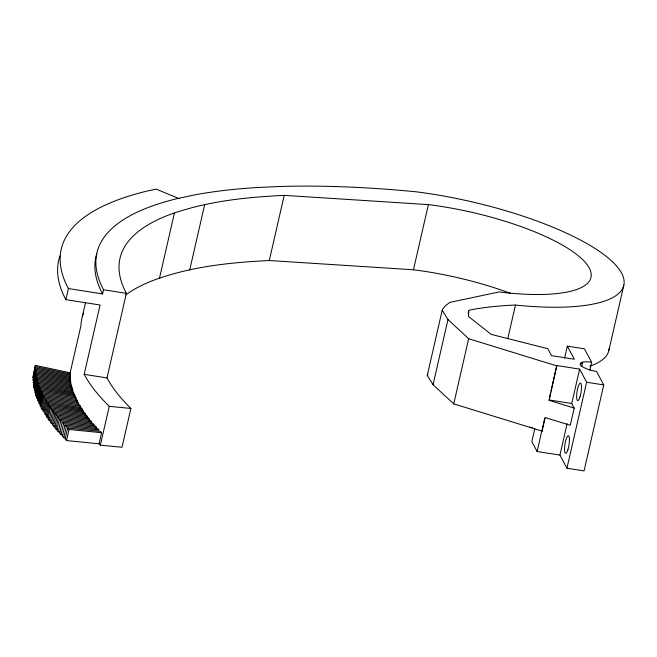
<?xml version="1.0" encoding="UTF-8"?>
<svg xmlns="http://www.w3.org/2000/svg" width="657" height="657" viewBox="0 0 657 657"><rect width="100%" height="100%" fill="white"/><g stroke="black" fill="none" stroke-linecap="round" stroke-linejoin="round"><path stroke-width="0.99" d="M35.388 365.382L32.932 377.734L35.388 365.382L70.151 372.806L69.798 375.829M35.552 367.895L33.088 380.247L35.552 367.895L70.299 375.155L69.954 378.177M35.708 370.408L33.252 382.752L35.708 370.408L70.447 377.504L69.888 381.446M35.872 372.913L33.408 385.265L35.872 372.913L70.603 379.845L70.25 382.867M36.036 375.426L33.491 386.521L33.836 387.827L36.373 376.732L36.036 375.426L70.751 382.193L71.071 383.417L36.373 376.732M36.718 378.038L34.18 389.133L34.525 390.439L37.063 379.344L36.718 378.038L71.391 384.641L71.293 387.704M37.408 380.649L34.862 391.744L35.207 393.05L37.745 381.963L37.408 380.649L72.032 387.08L71.933 390.151M38.09 383.269L35.552 394.356L35.897 395.662L38.434 384.575L38.09 383.269L72.672 389.519L72.574 392.59M38.779 385.881L36.234 396.976L36.841 398.323L39.379 387.236L38.779 385.881L73.313 391.966L73.839 393.141L73.42 394.988M39.987 388.583L37.449 399.678L38.049 401.033L40.586 389.938L39.987 388.583L74.364 394.315L74.89 395.489L74.471 397.345M41.194 391.293L38.656 402.38L39.256 403.735L41.802 392.64L41.194 391.293L75.415 396.672L76.023 398.019L75.596 399.867M42.401 393.995L39.863 405.09L40.463 406.437L43.009 395.342L42.401 393.995L76.623 399.374L77.23 400.729L76.803 402.577M78.273 405.32L78.7 403.472L77.838 402.076L43.608 396.697L41.071 407.792L41.933 409.188L43.945 409.5M99.076 443.812L101.613 432.717L100.332 431.353L67.679 428.019L65.142 439.106L66.513 440.568L99.076 443.812L100.357 445.175L122.005 447.269L130.899 408.449L109.251 406.346A510.095 144.023 12.9 0 1 84.186 374.342L100.061 305.012L65.84 299.633L68.385 288.546A545.68 154.066 12.9 0 1 146.618 191.171L156.202 189.117L179.18 198.685M41.933 409.188L44.471 398.093L43.608 396.697M45.341 399.489L42.795 410.576L43.658 411.972L46.204 400.877L45.341 399.489L79.563 404.868L80.425 406.256L79.998 408.104M81.616 410.707L82.035 408.859L81.287 407.652L47.066 402.273L44.52 413.368L45.382 414.756L47.394 415.06M45.382 414.756L47.928 403.661L47.066 402.273M83.119 413.13L83.538 411.282L82.79 410.075L48.79 405.057L46.253 416.152L47.115 417.54L49.103 417.827M47.115 417.54L49.653 406.453L48.79 405.057M84.909 415.684L85.336 413.836L84.293 412.497L50.515 407.841L47.977 418.936L49.094 420.365L51.074 420.636M49.094 420.365L51.632 409.27L50.515 407.841M87.003 418.353L87.43 416.505L86.379 415.167L52.757 410.699L50.211 421.794L51.328 423.223L53.365 423.486M51.328 423.223L53.874 412.128L52.757 410.699M89.097 421.022L89.516 419.174L88.473 417.836L54.991 413.557L52.453 424.652L53.57 426.081L55.59 426.336M53.57 426.081L56.108 414.986L54.991 413.557M91.183 423.691L91.61 421.843L90.559 420.505L57.225 416.415L54.687 427.51L55.804 428.931L57.824 429.177M55.804 428.931L58.342 417.844L57.225 416.415M82.314 316.699L85.517 302.721M93.508 426.393L93.935 424.545L92.653 423.174L59.467 419.273L56.921 430.36L58.292 431.821L60.304 432.051M70.151 372.806L80.951 325.667A510.095 144.023 12.9 0 1 83.546 312.855M69.88 377.003L70.299 375.155M70.028 379.352L70.447 377.504M58.292 431.821L60.838 420.726L59.467 419.273M69.962 382.62L70.603 379.845M96.07 429.111L96.497 427.264L95.216 425.9L62.201 422.188L59.664 433.283L61.035 434.737L63.031 434.959M61.035 434.737L63.573 423.642L62.201 422.188M64.944 425.104L66.316 426.557L99.059 429.99L97.778 428.627L64.944 425.104L62.399 436.199L63.77 437.652L65.757 437.858M63.77 437.652L66.316 426.557M66.513 440.568L69.051 429.473L67.679 428.019M68.385 288.546L102.607 293.925L103.56 289.762A510.095 144.023 12.9 0 1 176.692 198.743L194.595 194.899A510.095 144.023 12.9 0 1 257.478 187.508L281.204 186.448A510.095 144.023 12.9 0 1 416.349 191.819A167.855 47.394 12.9 0 1 616.471 265.896A167.855 47.394 12.9 0 1 515.474 305.053L511.236 305.209A296.085 83.595 12.9 0 0 474.157 309.225L468.843 310.293L468.474 316.493L491.214 334.38L547.807 348.695L551.527 355.651L574.341 359.239L567.328 346.116L584.443 348.81L591.653 362.303L589.822 370.302M130.899 408.449A486.369 137.321 12.9 0 1 107.001 377.931L126.374 293.351A486.369 137.321 12.9 0 1 166.73 215.759C204.171 201.568 244.486 197.272 284.21 195.359L428.38 204.614A130.488 36.841 12.9 0 1 586.225 263.498A130.488 36.841 12.9 0 1 499.172 291.938L449.84 302.376L445.347 305.866L443.188 308.437L442.194 310.252L427.264 375.418L433.053 384.723L453.741 403.874L542.115 431.132L545.228 417.548L570.251 425.268L574.185 408.071L571.746 403.513L579.622 369.119L556.808 365.538L549.162 400.351L574.185 408.071M100.357 445.175L109.251 406.346M159.479 278.215L174.409 213.04M189.717 269.904L204.647 204.729M125.799 294.862A486.369 137.321 12.9 0 1 151.8 280.933C189.241 266.742 229.556 262.439 269.288 260.525L284.21 195.359M269.288 260.525L413.458 269.781L428.38 204.614M433.053 384.723L447.975 319.548L442.194 310.252M468.17 313.249L468.622 311.278M453.741 403.874L468.663 338.708L447.975 319.548M507.779 338.626L515.474 305.053M534.782 428.742L531.833 441.619L537.122 451.507L559.936 455.087L566.942 468.211L584.057 470.897L603.75 384.928L596.531 371.435A14.232 4.016 12.9 0 1 580.402 364.717L580.238 363.608L582.693 362.122A14.232 4.016 12.9 0 1 591.653 362.303M537.122 451.507L544.776 418.09M549.605 396.976L550.509 393.042M550.96 391.079L556.586 366.516M564.585 358.114L567.328 346.116M580.566 364.725L581.018 362.721M559.936 455.087L567.139 423.65M581.774 366.121L582.693 362.122M566.942 468.211L586.635 382.243L579.622 369.119M608.924 350.247L623.846 285.081M427.264 375.418L427.929 374.211M529.411 427.214L532.466 427.51M69.051 429.473L101.613 432.717M63.573 423.642L96.497 427.264M60.838 420.726L93.935 424.545M58.342 417.844L91.61 421.843M56.108 414.986L89.516 419.174M53.874 412.128L87.43 416.505M51.632 409.27L85.336 413.836M49.653 406.453L83.538 411.282M47.928 403.661L82.035 408.859M103.56 289.762L126.374 293.351M586.635 382.243L603.75 384.928M571.746 403.513L548.932 399.924L549.162 400.351M84.186 374.342L107.001 377.931M41.802 392.64L76.023 398.019M43.009 395.342L77.23 400.729M44.471 398.093L78.7 403.472M46.204 400.877L80.425 406.256M40.586 389.938L74.89 395.489M39.379 387.236L73.839 393.141M38.434 384.575L72.993 390.743M37.745 381.963L72.352 388.303M37.063 379.344L71.712 385.856M35.954 374.17L70.677 381.019M35.79 371.665L70.529 378.67M35.634 369.152L70.373 376.33M35.47 366.639L70.225 373.981M468.663 338.708L557.037 365.965M541.885 430.705L542.115 431.132M65.84 299.633A545.68 154.066 12.9 0 1 59.927 255.951M102.607 293.925A510.095 144.023 12.9 0 1 96.858 253.758M413.458 269.781A130.488 36.841 12.9 0 1 510.407 293.334M609.195 348.325A167.855 47.394 12.9 0 1 589.896 366.154M580.041 396.754A8.894 2.037 -81.1 0 0 580.509 383.072A8.894 2.037 -81.1 0 0 576.641 395.711A8.894 2.037 -81.1 0 0 580.041 396.754M567.976 449.445A8.894 2.037 -81.1 0 0 568.445 435.763A8.894 2.037 -81.1 0 0 564.568 448.403A8.894 2.037 -81.1 0 0 567.976 449.445"/></g></svg>
